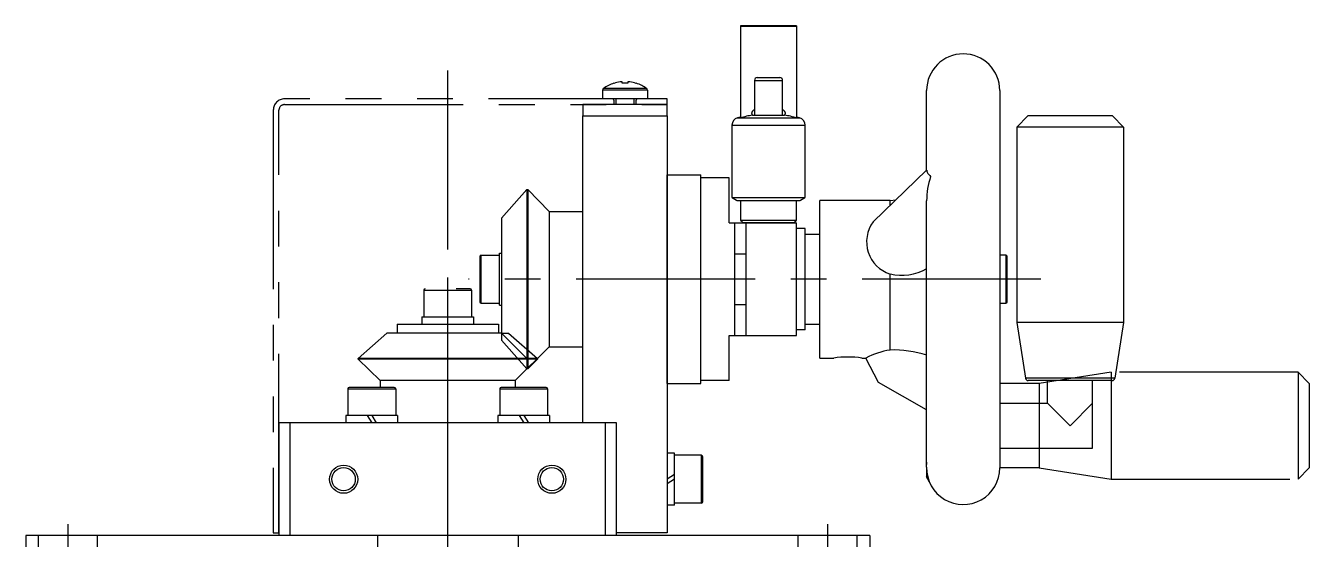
# Model space of a CAD drawing. Extents: x -165 to 353, y -418 to 149.
# Drawn here: x 125 to 353.1, y -220.7 to -129.5 of the extents above; entities that cross this region are included whole.
import ezdxf

# ---------------------------------------------------------------- set-up
doc = ezdxf.new("R2010")
doc.units = 0
for name, pattern in [('CENTER', [50.8, 31.75, -6.35, 6.35, -6.35]), ('DASHED', [19.05, 12.7, -6.35]), ('PHANTOM', [63.5, 31.75, -6.35, 6.35, -6.35, 6.35, -6.35])]:
    doc.linetypes.add(name, pattern=pattern)
doc.layers.get('0').update_dxf_attribs({"linetype": 'CONTINUOUS'})
doc.layers.add('CENTER', color=1, linetype='CENTER')
doc.layers.add('SCALE', color=7, linetype='CONTINUOUS')

msp = doc.modelspace()

# ---------------------------------------------------------------- linework, layer by layer
at = {"color": 7, "linetype": 'CONTINUOUS'}
for p, q in [((252, -129.5), (252, -129.62)), ((252, -129.62), (252, -145.88)), ((262, -129.62), (252, -129.62)), ((262, -129.5), (262, -129.62)), ((262, -129.62), (262, -145.88)), ((255, -138.7), (259, -138.7)), ((231.5, -140.96), (227.5, -140.96)), ((227.5, -140.96), (227.5, -142.5)), ((231.5, -140.67), (227.65, -140.67)), ((229.51, -139.71), (229.52, -139.73)), ((230.99, -139.48), (230.63, -139.48)), ((230.99, -139.73), (230.99, -139.48)), ((235.35, -140.67), (231.5, -140.67)), ((235.5, -140.96), (231.5, -140.96)), ((232.02, -139.48), (232.02, -139.73)), ((232.37, -139.48), (232.02, -139.48)), ((233.48, -139.73), (233.49, -139.71)), ((235.5, -140.96), (235.5, -142.5)), ((254.5, -139.2), (259.5, -139.2)), ((285.1, -155.12), (285.1, -141)), ((298.1, -141), (298.1, -208)), ((224, -143.5), (224, -145.5)), ((239, -143.5), (224, -143.5)), ((231.5, -142.5), (227.5, -142.5)), ((229.5, -142.7), (229.5, -143.5)), ((235.5, -142.5), (231.5, -142.5)), ((233.5, -143.5), (233.5, -142.7)), ((239, -145.5), (239, -143.5)), ((224, -145.5), (239, -145.5)), ((224, -200), (224, -145.5)), ((239, -145.5), (239, -219.5)), ((251.47, -145.88), (262.53, -145.88)), ((254.16, -145.38), (259.84, -145.38)), ((301.1, -147.5), (303.1, -145.5)), ((318.1, -145.5), (303.1, -145.5)), ((320.1, -147.5), (318.1, -145.5)), ((250.5, -147.14), (263.5, -147.14)), ((320.1, -147.5), (301.1, -147.5)), ((301.1, -147.5), (301.1, -182.17)), ((320.1, -147.5), (320.1, -182.17)), ((239, -193), (239, -156)), ((245, -193), (245, -156)), ((250, -156.5), (245, -156.5)), ((250, -164.5), (250, -156.5)), ((275.57, -164.31), (285.1, -155.12)), ((209.56, -163.68), (214.07, -158.58)), ((214.07, -158.58), (214.21, -158.58)), ((214.07, -158.58), (214.07, -174.5)), ((214.21, -158.58), (214.21, -174.5)), ((214.21, -158.58), (218, -162.5)), ((250.5, -160), (263.5, -160)), ((251.37, -160.5), (262.63, -160.5)), ((266.1, -188.5), (266.1, -160.5)), ((278.6, -160.5), (266.1, -160.5)), ((278.6, -160.5), (279.61, -160.41)), ((278.6, -161.39), (278.6, -160.5)), ((285.1, -207.86), (285.1, -160.61)), ((209.56, -163.68), (209.56, -174.5)), ((218, -162.5), (224, -162.5)), ((218, -162.5), (218, -174.5)), ((252, -164), (262, -164)), ((251, -184.5), (251, -164.5)), ((253, -184.5), (253, -164.5)), ((262, -184.5), (262, -164.5)), ((262, -183.5), (262, -165.5)), ((263.5, -165.5), (262, -165.5)), ((263.5, -183.5), (263.5, -165.5)), ((263.5, -166.5), (266.1, -166.5)), ((266.1, -182.5), (266.1, -166.5)), ((205.7, -170.5), (205.7, -178.5)), ((205.95, -170.25), (209.2, -170.25)), ((205.95, -178.75), (205.95, -170.25)), ((209.2, -169.9), (209.56, -169.9)), ((209.2, -179.1), (209.2, -169.9)), ((299.15, -170.25), (298.1, -170.25)), ((299.15, -170.25), (299.15, -178.75)), ((299.4, -178.5), (299.4, -170.5)), ((209.56, -174.5), (209.56, -184.06)), ((214.07, -174.5), (214.07, -190.43)), ((214.21, -174.5), (214.21, -190.43)), ((218, -174.5), (218, -186.5)), ((278.6, -187.06), (278.6, -173.57)), ((195.75, -176.45), (195.75, -181.2)), ((195.75, -176.45), (201.59, -176.45)), ((204, -176.2), (201.5, -176.2)), ((201.59, -176.45), (204.25, -176.45)), ((204.25, -176.45), (204.25, -181.2)), ((205.95, -178.75), (209.2, -178.75)), ((209.2, -179.1), (209.56, -179.1)), ((298.1, -178.75), (299.15, -178.75)), ((195.4, -181.2), (195.4, -182.5)), ((195.4, -181.2), (204.6, -181.2)), ((204.6, -181.2), (204.6, -182.5)), ((301.1, -182.17), (302.67, -192.08)), ((320.1, -182.17), (301.1, -182.17)), ((320.1, -182.17), (318.53, -192.08)), ((184.08, -188.57), (189.18, -184.06)), ((209.56, -184.06), (189.18, -184.06)), ((191, -182.5), (191, -184.06)), ((191, -182.5), (209, -182.5)), ((209, -182.5), (209, -184.06)), ((209.56, -184.06), (214.07, -188.57)), ((250, -192.5), (250, -184.5)), ((263.5, -183.5), (262, -183.5)), ((263.5, -182.5), (266.1, -182.5)), ((218, -186.5), (212, -192.5)), ((218, -186.5), (224, -186.5)), ((184.08, -188.71), (184.08, -188.57)), ((215.92, -188.57), (184.08, -188.57)), ((188, -192.5), (184.08, -188.71)), ((215.92, -188.71), (184.08, -188.71)), ((215.92, -188.71), (214.21, -190.43)), ((215.92, -188.57), (215.92, -188.71)), ((266.1, -188.5), (268.6, -188.5)), ((273.6, -188.5), (274.3, -188.5)), ((276.53, -192.83), (274.3, -188.5)), ((214.21, -190.43), (214.07, -190.43)), ((190.5, -193.7), (182.5, -193.7)), ((188, -192.5), (188, -193.7)), ((212, -192.5), (188, -192.5)), ((217.5, -193.7), (209.5, -193.7)), ((212, -192.5), (212, -193.7)), ((250, -192.5), (245, -192.5)), ((285.1, -197.67), (276.53, -192.83)), ((298.1, -193), (298.1, -208)), ((318.53, -192.08), (302.67, -192.08)), ((318.04, -192.5), (303.16, -192.5)), ((306.6, -196.5), (306.6, -192.5)), ((314.6, -204.5), (314.6, -192.5)), ((182.25, -193.95), (190.75, -193.95)), ((182.25, -193.95), (182.25, -198.7)), ((190.75, -193.95), (190.75, -198.7)), ((209.25, -193.95), (209.25, -198.7)), ((209.25, -193.95), (217.75, -193.95)), ((217.75, -193.95), (217.75, -198.7)), ((298.1, -196.5), (306.6, -196.5)), ((310.6, -200.5), (306.6, -196.5)), ((314.6, -196.5), (310.6, -200.5)), ((172, -200), (170, -200)), ((170, -200), (170, -220)), ((172, -220), (172, -200)), ((228, -200), (172, -200)), ((181.9, -198.7), (181.9, -200)), ((191.09, -198.7), (181.9, -198.7)), ((185.69, -198.7), (186.5, -200)), ((186.5, -198.7), (187.31, -200)), ((191.09, -198.7), (191.09, -200)), ((208.9, -198.7), (208.9, -200)), ((218.09, -198.7), (208.9, -198.7)), ((212.71, -198.7), (213.52, -200)), ((213.52, -198.7), (214.33, -200)), ((218.09, -198.7), (218.09, -200)), ((230, -200), (224, -200)), ((228, -200), (228, -220)), ((230, -219.5), (230, -200)), ((298.1, -204.5), (314.6, -204.5)), ((240.3, -205.4), (239, -205.4)), ((240.3, -214.6), (240.3, -205.4)), ((245.05, -205.75), (240.3, -205.75)), ((245.05, -205.75), (245.05, -210)), ((245.3, -210), (245.3, -206)), ((285.15, -206.96), (285.1, -207.02)), ((285.1, -207.86), (285.15, -206.96)), ((240.3, -209.19), (239, -210)), ((285.1, -207.86), (285.1, -209.57)), ((285.82, -210.96), (285.1, -209.57)), ((240.3, -210), (239, -210.81)), ((245.05, -210), (245.05, -214.25)), ((245.3, -214), (245.3, -210)), ((245.05, -214.25), (240.3, -214.25)), ((240.3, -214.6), (239, -214.6)), ((275, -220), (125, -220)), ((125, -220), (125, -400)), ((230, -220), (170, -220)), ((230, -220), (230, -219.5)), ((239, -219.5), (230, -219.5)), ((275, -220), (275, -400))]:
    msp.add_line(p, q, dxfattribs=at)
at = {"color": 3, "linetype": 'PHANTOM'}
for p, q in [((239, -142.5), (171, -142.5)), ((171, -143.5), (239, -143.5)), ((239, -143.5), (239, -142.5)), ((239, -143.5), (239, -142.5)), ((169, -144.5), (169, -219.5)), ((170, -219.5), (170, -144.5)), ((317.89, -191), (305.1, -193)), ((351.1, -191), (317.89, -191)), ((317.89, -191), (317.89, -210)), ((351.1, -191), (353.1, -193)), ((351.1, -191), (351.1, -210)), ((305.1, -193), (298.1, -193)), ((305.1, -193), (305.1, -208)), ((353.1, -193), (353.1, -208)), ((305.1, -208), (298.1, -208)), ((305.1, -208), (317.89, -210)), ((353.1, -208), (351.1, -210)), ((317.89, -210), (351.1, -210)), ((169, -219.5), (170, -219.5))]:
    msp.add_line(p, q, dxfattribs=at)
at = {"color": 3, "linetype": 'CONTINUOUS'}
for p, q in [((229.88, -142.5), (229.88, -143.5)), ((233.12, -143.5), (233.12, -142.5))]:
    msp.add_line(p, q, dxfattribs=at)
at = {"color": 7}
msp.add_line((261.5, -164.5), (252.5, -164.5), dxfattribs=at)
at = {"color": 3, "linetype": 'DASHED'}
for p, q in [((209.56, -184.06), (210.82, -184.06)), ((209.56, -184.06), (209.56, -185.32)), ((210.82, -184.06), (215.92, -188.57)), ((209.56, -185.32), (214.07, -190.42)), ((127.25, -226.5), (127.25, -220)), ((137.75, -226.5), (137.75, -220)), ((187.5, -220), (187.5, -230)), ((212.5, -220), (212.5, -230)), ((262.25, -226.5), (262.25, -220)), ((272.75, -226.5), (272.75, -220))]:
    msp.add_line(p, q, dxfattribs=at)
at = {"color": 7}
for points in [[(262, -129.5, 0), (261.84, -129.5, 0), (261.68, -129.5, 0), (261.52, -129.5, 0), (261.36, -129.5, 0), (261.21, -129.5, 0), (261.05, -129.5, 0), (260.89, -129.5, 0), (260.73, -129.5, 0), (260.57, -129.5, 0), (260.41, -129.5, 0), (260.25, -129.5, 0), (260.09, -129.5, 0), (259.94, -129.5, 0), (259.78, -129.5, 0), (259.62, -129.5, 0), (259.46, -129.5, 0), (259.3, -129.5, 0), (259.14, -129.5, 0), (258.98, -129.5, 0), (258.82, -129.5, 0), (258.67, -129.5, 0), (258.51, -129.5, 0), (258.35, -129.5, 0), (258.19, -129.5, 0), (258.03, -129.5, 0), (257.87, -129.5, 0), (257.71, -129.5, 0), (257.55, -129.5, 0), (257.4, -129.5, 0), (257.24, -129.5, 0), (257.08, -129.5, 0), (256.92, -129.5, 0), (256.76, -129.5, 0), (256.6, -129.5, 0), (256.44, -129.5, 0), (256.29, -129.5, 0), (256.13, -129.5, 0), (255.97, -129.5, 0), (255.81, -129.5, 0), (255.65, -129.5, 0), (255.49, -129.5, 0), (255.33, -129.5, 0), (255.17, -129.5, 0), (255.02, -129.5, 0), (254.86, -129.5, 0), (254.7, -129.5, 0), (254.54, -129.5, 0), (254.38, -129.5, 0), (254.22, -129.5, 0), (254.06, -129.5, 0), (253.9, -129.5, 0), (253.75, -129.5, 0), (253.59, -129.5, 0), (253.43, -129.5, 0), (253.27, -129.5, 0), (253.11, -129.5, 0), (252.95, -129.5, 0), (252.79, -129.5, 0), (252.63, -129.5, 0), (252.48, -129.5, 0), (252.32, -129.5, 0), (252.16, -129.5, 0), (252, -129.5, 0)], [(254.5, -139.2, 0), (254.5, -139.3, 0), (254.5, -139.4, 0), (254.5, -139.5, 0), (254.5, -139.59, 0), (254.5, -139.69, 0), (254.5, -139.79, 0), (254.5, -139.89, 0), (254.5, -139.99, 0), (254.5, -140.08, 0), (254.5, -140.18, 0), (254.5, -140.28, 0), (254.5, -140.38, 0), (254.5, -140.48, 0), (254.5, -140.57, 0), (254.5, -140.67, 0), (254.5, -140.77, 0), (254.5, -140.87, 0), (254.5, -140.97, 0), (254.5, -141.06, 0), (254.5, -141.16, 0), (254.5, -141.26, 0), (254.5, -141.36, 0), (254.5, -141.46, 0), (254.5, -141.55, 0), (254.5, -141.65, 0), (254.5, -141.75, 0), (254.5, -141.85, 0), (254.5, -141.95, 0), (254.5, -142.05, 0), (254.5, -142.14, 0), (254.5, -142.24, 0), (254.5, -142.34, 0), (254.5, -142.44, 0), (254.5, -142.54, 0), (254.5, -142.63, 0), (254.5, -142.73, 0), (254.5, -142.83, 0), (254.5, -142.93, 0), (254.5, -143.03, 0), (254.5, -143.12, 0), (254.5, -143.22, 0), (254.5, -143.32, 0), (254.5, -143.42, 0), (254.5, -143.52, 0), (254.5, -143.61, 0), (254.5, -143.71, 0), (254.5, -143.81, 0), (254.5, -143.91, 0), (254.5, -144.01, 0), (254.5, -144.1, 0), (254.5, -144.2, 0), (254.5, -144.3, 0), (254.5, -144.4, 0), (254.5, -144.5, 0), (254.5, -144.6, 0), (254.5, -144.69, 0), (254.5, -144.79, 0), (254.5, -144.89, 0), (254.5, -144.99, 0), (254.5, -145.09, 0), (254.5, -145.18, 0), (254.5, -145.28, 0), (254.5, -145.38, 0)], [(259.5, -145.38, 0), (259.5, -145.28, 0), (259.5, -145.18, 0), (259.5, -145.09, 0), (259.5, -144.99, 0), (259.5, -144.89, 0), (259.5, -144.79, 0), (259.5, -144.69, 0), (259.5, -144.6, 0), (259.5, -144.5, 0), (259.5, -144.4, 0), (259.5, -144.3, 0), (259.5, -144.2, 0), (259.5, -144.1, 0), (259.5, -144.01, 0), (259.5, -143.91, 0), (259.5, -143.81, 0), (259.5, -143.71, 0), (259.5, -143.61, 0), (259.5, -143.52, 0), (259.5, -143.42, 0), (259.5, -143.32, 0), (259.5, -143.22, 0), (259.5, -143.12, 0), (259.5, -143.03, 0), (259.5, -142.93, 0), (259.5, -142.83, 0), (259.5, -142.73, 0), (259.5, -142.63, 0), (259.5, -142.54, 0), (259.5, -142.44, 0), (259.5, -142.34, 0), (259.5, -142.24, 0), (259.5, -142.14, 0), (259.5, -142.05, 0), (259.5, -141.95, 0), (259.5, -141.85, 0), (259.5, -141.75, 0), (259.5, -141.65, 0), (259.5, -141.55, 0), (259.5, -141.46, 0), (259.5, -141.36, 0), (259.5, -141.26, 0), (259.5, -141.16, 0), (259.5, -141.06, 0), (259.5, -140.97, 0), (259.5, -140.87, 0), (259.5, -140.77, 0), (259.5, -140.67, 0), (259.5, -140.57, 0), (259.5, -140.48, 0), (259.5, -140.38, 0), (259.5, -140.28, 0), (259.5, -140.18, 0), (259.5, -140.08, 0), (259.5, -139.99, 0), (259.5, -139.89, 0), (259.5, -139.79, 0), (259.5, -139.69, 0), (259.5, -139.59, 0), (259.5, -139.5, 0), (259.5, -139.4, 0), (259.5, -139.3, 0), (259.5, -139.2, 0)], [(250.5, -147.14, 0), (250.5, -147.34, 0), (250.5, -147.55, 0), (250.5, -147.75, 0), (250.5, -147.96, 0), (250.5, -148.16, 0), (250.5, -148.36, 0), (250.5, -148.57, 0), (250.5, -148.77, 0), (250.5, -148.98, 0), (250.5, -149.18, 0), (250.5, -149.38, 0), (250.5, -149.59, 0), (250.5, -149.79, 0), (250.5, -150, 0), (250.5, -150.2, 0), (250.5, -150.41, 0), (250.5, -150.61, 0), (250.5, -150.81, 0), (250.5, -151.02, 0), (250.5, -151.22, 0), (250.5, -151.43, 0), (250.5, -151.63, 0), (250.5, -151.83, 0), (250.5, -152.04, 0), (250.5, -152.24, 0), (250.5, -152.45, 0), (250.5, -152.65, 0), (250.5, -152.86, 0), (250.5, -153.06, 0), (250.5, -153.26, 0), (250.5, -153.47, 0), (250.5, -153.67, 0), (250.5, -153.88, 0), (250.5, -154.08, 0), (250.5, -154.28, 0), (250.5, -154.49, 0), (250.5, -154.69, 0), (250.5, -154.9, 0), (250.5, -155.1, 0), (250.5, -155.31, 0), (250.5, -155.51, 0), (250.5, -155.71, 0), (250.5, -155.92, 0), (250.5, -156.12, 0), (250.5, -156.33, 0), (250.5, -156.53, 0), (250.5, -156.73, 0), (250.5, -156.94, 0), (250.5, -157.14, 0), (250.5, -157.35, 0), (250.5, -157.55, 0), (250.5, -157.76, 0), (250.5, -157.96, 0), (250.5, -158.16, 0), (250.5, -158.37, 0), (250.5, -158.57, 0), (250.5, -158.78, 0), (250.5, -158.98, 0), (250.5, -159.18, 0), (250.5, -159.39, 0), (250.5, -159.59, 0), (250.5, -159.8, 0), (250.5, -160, 0)], [(263.5, -160, 0), (263.5, -159.8, 0), (263.5, -159.59, 0), (263.5, -159.39, 0), (263.5, -159.18, 0), (263.5, -158.98, 0), (263.5, -158.78, 0), (263.5, -158.57, 0), (263.5, -158.37, 0), (263.5, -158.16, 0), (263.5, -157.96, 0), (263.5, -157.76, 0), (263.5, -157.55, 0), (263.5, -157.35, 0), (263.5, -157.14, 0), (263.5, -156.94, 0), (263.5, -156.73, 0), (263.5, -156.53, 0), (263.5, -156.33, 0), (263.5, -156.12, 0), (263.5, -155.92, 0), (263.5, -155.71, 0), (263.5, -155.51, 0), (263.5, -155.31, 0), (263.5, -155.1, 0), (263.5, -154.9, 0), (263.5, -154.69, 0), (263.5, -154.49, 0), (263.5, -154.28, 0), (263.5, -154.08, 0), (263.5, -153.88, 0), (263.5, -153.67, 0), (263.5, -153.47, 0), (263.5, -153.26, 0), (263.5, -153.06, 0), (263.5, -152.86, 0), (263.5, -152.65, 0), (263.5, -152.45, 0), (263.5, -152.24, 0), (263.5, -152.04, 0), (263.5, -151.83, 0), (263.5, -151.63, 0), (263.5, -151.43, 0), (263.5, -151.22, 0), (263.5, -151.02, 0), (263.5, -150.81, 0), (263.5, -150.61, 0), (263.5, -150.41, 0), (263.5, -150.2, 0), (263.5, -150, 0), (263.5, -149.79, 0), (263.5, -149.59, 0), (263.5, -149.38, 0), (263.5, -149.18, 0), (263.5, -148.98, 0), (263.5, -148.77, 0), (263.5, -148.57, 0), (263.5, -148.36, 0), (263.5, -148.16, 0), (263.5, -147.96, 0), (263.5, -147.75, 0), (263.5, -147.55, 0), (263.5, -147.34, 0), (263.5, -147.14, 0)], [(250.5, -160, 0), (250.51, -160.01, 0), (250.53, -160.02, 0), (250.54, -160.02, 0), (250.55, -160.03, 0), (250.57, -160.04, 0), (250.58, -160.05, 0), (250.6, -160.06, 0), (250.61, -160.06, 0), (250.62, -160.07, 0), (250.64, -160.08, 0), (250.65, -160.09, 0), (250.66, -160.1, 0), (250.68, -160.1, 0), (250.69, -160.11, 0), (250.71, -160.12, 0), (250.72, -160.13, 0), (250.73, -160.14, 0), (250.75, -160.14, 0), (250.76, -160.15, 0), (250.77, -160.16, 0), (250.79, -160.17, 0), (250.8, -160.18, 0), (250.82, -160.18, 0), (250.83, -160.19, 0), (250.84, -160.2, 0), (250.86, -160.21, 0), (250.87, -160.22, 0), (250.88, -160.22, 0), (250.9, -160.23, 0), (250.91, -160.24, 0), (250.93, -160.25, 0), (250.94, -160.25, 0), (250.95, -160.26, 0), (250.97, -160.27, 0), (250.98, -160.28, 0), (250.99, -160.29, 0), (251.01, -160.29, 0), (251.02, -160.3, 0), (251.04, -160.31, 0), (251.05, -160.32, 0), (251.06, -160.33, 0), (251.08, -160.33, 0), (251.09, -160.34, 0), (251.1, -160.35, 0), (251.12, -160.36, 0), (251.13, -160.37, 0), (251.15, -160.37, 0), (251.16, -160.38, 0), (251.17, -160.39, 0), (251.19, -160.4, 0), (251.2, -160.41, 0), (251.21, -160.41, 0), (251.23, -160.42, 0), (251.24, -160.43, 0), (251.26, -160.44, 0), (251.27, -160.45, 0), (251.28, -160.45, 0), (251.3, -160.46, 0), (251.31, -160.47, 0), (251.32, -160.48, 0), (251.34, -160.48, 0), (251.35, -160.49, 0), (251.37, -160.5, 0)], [(252, -160.5, 0), (252, -160.56, 0), (252, -160.61, 0), (252, -160.67, 0), (252, -160.72, 0), (252, -160.78, 0), (252, -160.83, 0), (252, -160.89, 0), (252, -160.95, 0), (252, -161, 0), (252, -161.06, 0), (252, -161.11, 0), (252, -161.17, 0), (252, -161.22, 0), (252, -161.28, 0), (252, -161.33, 0), (252, -161.39, 0), (252, -161.45, 0), (252, -161.5, 0), (252, -161.56, 0), (252, -161.61, 0), (252, -161.67, 0), (252, -161.72, 0), (252, -161.78, 0), (252, -161.83, 0), (252, -161.89, 0), (252, -161.95, 0), (252, -162, 0), (252, -162.06, 0), (252, -162.11, 0), (252, -162.17, 0), (252, -162.22, 0), (252, -162.28, 0), (252, -162.33, 0), (252, -162.39, 0), (252, -162.45, 0), (252, -162.5, 0), (252, -162.56, 0), (252, -162.61, 0), (252, -162.67, 0), (252, -162.72, 0), (252, -162.78, 0), (252, -162.83, 0), (252, -162.89, 0), (252, -162.95, 0), (252, -163, 0), (252, -163.06, 0), (252, -163.11, 0), (252, -163.17, 0), (252, -163.22, 0), (252, -163.28, 0), (252, -163.33, 0), (252, -163.39, 0), (252, -163.45, 0), (252, -163.5, 0), (252, -163.56, 0), (252, -163.61, 0), (252, -163.67, 0), (252, -163.72, 0), (252, -163.78, 0), (252, -163.83, 0), (252, -163.89, 0), (252, -163.95, 0), (252, -164, 0)], [(262, -164, 0), (262, -163.95, 0), (262, -163.89, 0), (262, -163.83, 0), (262, -163.78, 0), (262, -163.72, 0), (262, -163.67, 0), (262, -163.61, 0), (262, -163.56, 0), (262, -163.5, 0), (262, -163.45, 0), (262, -163.39, 0), (262, -163.33, 0), (262, -163.28, 0), (262, -163.22, 0), (262, -163.17, 0), (262, -163.11, 0), (262, -163.06, 0), (262, -163, 0), (262, -162.95, 0), (262, -162.89, 0), (262, -162.83, 0), (262, -162.78, 0), (262, -162.72, 0), (262, -162.67, 0), (262, -162.61, 0), (262, -162.56, 0), (262, -162.5, 0), (262, -162.45, 0), (262, -162.39, 0), (262, -162.33, 0), (262, -162.28, 0), (262, -162.22, 0), (262, -162.17, 0), (262, -162.11, 0), (262, -162.06, 0), (262, -162, 0), (262, -161.95, 0), (262, -161.89, 0), (262, -161.83, 0), (262, -161.78, 0), (262, -161.72, 0), (262, -161.67, 0), (262, -161.61, 0), (262, -161.56, 0), (262, -161.5, 0), (262, -161.45, 0), (262, -161.39, 0), (262, -161.33, 0), (262, -161.28, 0), (262, -161.22, 0), (262, -161.17, 0), (262, -161.11, 0), (262, -161.06, 0), (262, -161, 0), (262, -160.95, 0), (262, -160.89, 0), (262, -160.83, 0), (262, -160.78, 0), (262, -160.72, 0), (262, -160.67, 0), (262, -160.61, 0), (262, -160.56, 0), (262, -160.5, 0)], [(262.63, -160.5, 0), (262.65, -160.49, 0), (262.66, -160.48, 0), (262.67, -160.48, 0), (262.69, -160.47, 0), (262.7, -160.46, 0), (262.72, -160.45, 0), (262.73, -160.45, 0), (262.74, -160.44, 0), (262.76, -160.43, 0), (262.77, -160.42, 0), (262.78, -160.41, 0), (262.8, -160.41, 0), (262.81, -160.4, 0), (262.83, -160.39, 0), (262.84, -160.38, 0), (262.85, -160.37, 0), (262.87, -160.37, 0), (262.88, -160.36, 0), (262.89, -160.35, 0), (262.91, -160.34, 0), (262.92, -160.33, 0), (262.94, -160.33, 0), (262.95, -160.32, 0), (262.96, -160.31, 0), (262.98, -160.3, 0), (262.99, -160.29, 0), (263, -160.29, 0), (263.02, -160.28, 0), (263.03, -160.27, 0), (263.05, -160.26, 0), (263.06, -160.25, 0), (263.07, -160.25, 0), (263.09, -160.24, 0), (263.1, -160.23, 0), (263.11, -160.22, 0), (263.13, -160.22, 0), (263.14, -160.21, 0), (263.16, -160.2, 0), (263.17, -160.19, 0), (263.18, -160.18, 0), (263.2, -160.18, 0), (263.21, -160.17, 0), (263.22, -160.16, 0), (263.24, -160.15, 0), (263.25, -160.14, 0), (263.27, -160.14, 0), (263.28, -160.13, 0), (263.29, -160.12, 0), (263.31, -160.11, 0), (263.32, -160.1, 0), (263.33, -160.1, 0), (263.35, -160.09, 0), (263.36, -160.08, 0), (263.38, -160.07, 0), (263.39, -160.06, 0), (263.4, -160.06, 0), (263.42, -160.05, 0), (263.43, -160.04, 0), (263.44, -160.03, 0), (263.46, -160.02, 0), (263.47, -160.02, 0), (263.49, -160.01, 0), (263.5, -160, 0)], [(252, -164, 0), (252.01, -164.01, 0), (252.02, -164.02, 0), (252.02, -164.02, 0), (252.03, -164.03, 0), (252.04, -164.04, 0), (252.05, -164.05, 0), (252.05, -164.06, 0), (252.06, -164.06, 0), (252.07, -164.07, 0), (252.08, -164.08, 0), (252.09, -164.09, 0), (252.09, -164.1, 0), (252.1, -164.1, 0), (252.11, -164.11, 0), (252.12, -164.12, 0), (252.13, -164.13, 0), (252.13, -164.14, 0), (252.14, -164.14, 0), (252.15, -164.15, 0), (252.16, -164.16, 0), (252.17, -164.17, 0), (252.17, -164.18, 0), (252.18, -164.18, 0), (252.19, -164.19, 0), (252.2, -164.2, 0), (252.21, -164.21, 0), (252.21, -164.22, 0), (252.22, -164.22, 0), (252.23, -164.23, 0), (252.24, -164.24, 0), (252.25, -164.25, 0), (252.25, -164.25, 0), (252.26, -164.26, 0), (252.27, -164.27, 0), (252.28, -164.28, 0), (252.29, -164.29, 0), (252.29, -164.29, 0), (252.3, -164.3, 0), (252.31, -164.31, 0), (252.32, -164.32, 0), (252.32, -164.33, 0), (252.33, -164.33, 0), (252.34, -164.34, 0), (252.35, -164.35, 0), (252.36, -164.36, 0), (252.36, -164.37, 0), (252.37, -164.37, 0), (252.38, -164.38, 0), (252.39, -164.39, 0), (252.4, -164.4, 0), (252.4, -164.41, 0), (252.41, -164.41, 0), (252.42, -164.42, 0), (252.43, -164.43, 0), (252.44, -164.44, 0), (252.44, -164.45, 0), (252.45, -164.45, 0), (252.46, -164.46, 0), (252.47, -164.47, 0), (252.48, -164.48, 0), (252.48, -164.48, 0), (252.49, -164.49, 0), (252.5, -164.5, 0)], [(261.5, -164.5, 0), (261.51, -164.49, 0), (261.52, -164.48, 0), (261.52, -164.48, 0), (261.53, -164.47, 0), (261.54, -164.46, 0), (261.55, -164.45, 0), (261.55, -164.45, 0), (261.56, -164.44, 0), (261.57, -164.43, 0), (261.58, -164.42, 0), (261.59, -164.41, 0), (261.59, -164.41, 0), (261.6, -164.4, 0), (261.61, -164.39, 0), (261.62, -164.38, 0), (261.63, -164.37, 0), (261.63, -164.37, 0), (261.64, -164.36, 0), (261.65, -164.35, 0), (261.66, -164.34, 0), (261.67, -164.33, 0), (261.67, -164.33, 0), (261.68, -164.32, 0), (261.69, -164.31, 0), (261.7, -164.3, 0), (261.71, -164.29, 0), (261.71, -164.29, 0), (261.72, -164.28, 0), (261.73, -164.27, 0), (261.74, -164.26, 0), (261.75, -164.25, 0), (261.75, -164.25, 0), (261.76, -164.24, 0), (261.77, -164.23, 0), (261.78, -164.22, 0), (261.79, -164.22, 0), (261.79, -164.21, 0), (261.8, -164.2, 0), (261.81, -164.19, 0), (261.82, -164.18, 0), (261.82, -164.18, 0), (261.83, -164.17, 0), (261.84, -164.16, 0), (261.85, -164.15, 0), (261.86, -164.14, 0), (261.86, -164.14, 0), (261.87, -164.13, 0), (261.88, -164.12, 0), (261.89, -164.11, 0), (261.9, -164.1, 0), (261.9, -164.1, 0), (261.91, -164.09, 0), (261.92, -164.08, 0), (261.93, -164.07, 0), (261.94, -164.06, 0), (261.94, -164.06, 0), (261.95, -164.05, 0), (261.96, -164.04, 0), (261.97, -164.03, 0), (261.98, -164.02, 0), (261.98, -164.02, 0), (261.99, -164.01, 0), (262, -164, 0)]]:
    msp.add_polyline3d(points, dxfattribs=at)
at = {"color": 7, "linetype": 'CONTINUOUS'}
for points in [[(254.5, -144.42, 0), (254.49, -144.43, 0), (254.48, -144.43, 0), (254.46, -144.44, 0), (254.45, -144.45, 0), (254.44, -144.45, 0), (254.43, -144.46, 0), (254.42, -144.47, 0), (254.41, -144.47, 0), (254.4, -144.48, 0), (254.39, -144.49, 0), (254.38, -144.49, 0), (254.37, -144.5, 0), (254.36, -144.51, 0), (254.35, -144.51, 0), (254.34, -144.52, 0), (254.33, -144.53, 0), (254.32, -144.53, 0), (254.31, -144.54, 0), (254.3, -144.55, 0), (254.29, -144.56, 0), (254.28, -144.56, 0), (254.27, -144.57, 0), (254.26, -144.58, 0), (254.25, -144.58, 0), (254.24, -144.59, 0), (254.24, -144.6, 0), (254.23, -144.61, 0), (254.22, -144.61, 0), (254.21, -144.62, 0), (254.2, -144.63, 0), (254.2, -144.64, 0), (254.19, -144.64, 0), (254.18, -144.65, 0), (254.17, -144.66, 0), (254.17, -144.66, 0), (254.16, -144.67, 0), (254.15, -144.68, 0), (254.15, -144.69, 0), (254.14, -144.69, 0), (254.13, -144.7, 0), (254.13, -144.71, 0), (254.12, -144.72, 0), (254.11, -144.72, 0), (254.11, -144.73, 0), (254.1, -144.74, 0), (254.1, -144.75, 0), (254.09, -144.75, 0), (254.09, -144.76, 0), (254.08, -144.77, 0), (254.08, -144.78, 0), (254.07, -144.79, 0), (254.07, -144.79, 0), (254.06, -144.8, 0), (254.06, -144.81, 0), (254.05, -144.82, 0), (254.05, -144.82, 0), (254.05, -144.83, 0), (254.04, -144.84, 0), (254.04, -144.85, 0), (254.04, -144.85, 0), (254.03, -144.86, 0), (254.03, -144.87, 0), (254.03, -144.88, 0), (254.02, -144.89, 0), (254.02, -144.89, 0), (254.02, -144.9, 0), (254.02, -144.91, 0), (254.01, -144.92, 0), (254.01, -144.92, 0), (254.01, -144.93, 0), (254.01, -144.94, 0), (254.01, -144.95, 0), (254.01, -144.96, 0), (254, -144.96, 0), (254, -144.97, 0), (254, -144.98, 0), (254, -144.99, 0), (254, -144.99, 0), (254, -145, 0), (254, -145.01, 0), (254, -145.02, 0), (254, -145.03, 0), (254, -145.03, 0), (254, -145.04, 0), (254, -145.05, 0), (254, -145.06, 0), (254, -145.07, 0), (254, -145.07, 0), (254, -145.08, 0), (254, -145.09, 0), (254.01, -145.1, 0), (254.01, -145.1, 0), (254.01, -145.11, 0), (254.01, -145.12, 0), (254.01, -145.13, 0), (254.02, -145.14, 0), (254.02, -145.14, 0), (254.02, -145.15, 0), (254.02, -145.16, 0), (254.03, -145.17, 0), (254.03, -145.17, 0), (254.03, -145.18, 0), (254.03, -145.19, 0), (254.04, -145.2, 0), (254.04, -145.21, 0), (254.05, -145.21, 0), (254.05, -145.22, 0), (254.05, -145.23, 0), (254.06, -145.24, 0), (254.06, -145.24, 0), (254.07, -145.25, 0), (254.07, -145.26, 0), (254.08, -145.27, 0), (254.08, -145.27, 0), (254.08, -145.28, 0), (254.09, -145.29, 0), (254.1, -145.3, 0), (254.1, -145.3, 0), (254.11, -145.31, 0), (254.11, -145.32, 0), (254.12, -145.33, 0), (254.12, -145.33, 0), (254.13, -145.34, 0), (254.14, -145.35, 0), (254.14, -145.36, 0), (254.15, -145.36, 0), (254.16, -145.37, 0), (254.16, -145.38, 0)], [(259.84, -145.38, 0), (259.84, -145.37, 0), (259.85, -145.36, 0), (259.86, -145.36, 0), (259.86, -145.35, 0), (259.87, -145.34, 0), (259.87, -145.33, 0), (259.88, -145.33, 0), (259.89, -145.32, 0), (259.89, -145.31, 0), (259.9, -145.3, 0), (259.9, -145.3, 0), (259.91, -145.29, 0), (259.91, -145.28, 0), (259.92, -145.27, 0), (259.92, -145.27, 0), (259.93, -145.26, 0), (259.93, -145.25, 0), (259.94, -145.24, 0), (259.94, -145.24, 0), (259.95, -145.23, 0), (259.95, -145.22, 0), (259.95, -145.21, 0), (259.96, -145.21, 0), (259.96, -145.2, 0), (259.96, -145.19, 0), (259.97, -145.18, 0), (259.97, -145.17, 0), (259.97, -145.17, 0), (259.98, -145.16, 0), (259.98, -145.15, 0), (259.98, -145.14, 0), (259.98, -145.14, 0), (259.99, -145.13, 0), (259.99, -145.12, 0), (259.99, -145.11, 0), (259.99, -145.1, 0), (259.99, -145.1, 0), (259.99, -145.09, 0), (260, -145.08, 0), (260, -145.07, 0), (260, -145.07, 0), (260, -145.06, 0), (260, -145.05, 0), (260, -145.04, 0), (260, -145.03, 0), (260, -145.03, 0), (260, -145.02, 0), (260, -145.01, 0), (260, -145, 0), (260, -144.99, 0), (260, -144.99, 0), (260, -144.98, 0), (260, -144.97, 0), (259.99, -144.96, 0), (259.99, -144.96, 0), (259.99, -144.95, 0), (259.99, -144.94, 0), (259.99, -144.93, 0), (259.99, -144.92, 0), (259.99, -144.92, 0), (259.98, -144.91, 0), (259.98, -144.9, 0), (259.98, -144.89, 0), (259.98, -144.89, 0), (259.97, -144.88, 0), (259.97, -144.87, 0), (259.97, -144.86, 0), (259.96, -144.85, 0), (259.96, -144.85, 0), (259.96, -144.84, 0), (259.95, -144.83, 0), (259.95, -144.82, 0), (259.94, -144.82, 0), (259.94, -144.81, 0), (259.94, -144.8, 0), (259.93, -144.79, 0), (259.93, -144.79, 0), (259.92, -144.78, 0), (259.92, -144.77, 0), (259.91, -144.76, 0), (259.91, -144.75, 0), (259.9, -144.75, 0), (259.9, -144.74, 0), (259.89, -144.73, 0), (259.88, -144.72, 0), (259.88, -144.72, 0), (259.87, -144.71, 0), (259.87, -144.7, 0), (259.86, -144.69, 0), (259.85, -144.69, 0), (259.85, -144.68, 0), (259.84, -144.67, 0), (259.83, -144.66, 0), (259.83, -144.66, 0), (259.82, -144.65, 0), (259.81, -144.64, 0), (259.8, -144.64, 0), (259.8, -144.63, 0), (259.79, -144.62, 0), (259.78, -144.61, 0), (259.77, -144.61, 0), (259.76, -144.6, 0), (259.76, -144.59, 0), (259.75, -144.58, 0), (259.74, -144.58, 0), (259.73, -144.57, 0), (259.72, -144.56, 0), (259.71, -144.56, 0), (259.7, -144.55, 0), (259.69, -144.54, 0), (259.68, -144.53, 0), (259.67, -144.53, 0), (259.66, -144.52, 0), (259.65, -144.51, 0), (259.64, -144.51, 0), (259.63, -144.5, 0), (259.62, -144.49, 0), (259.61, -144.49, 0), (259.6, -144.48, 0), (259.59, -144.47, 0), (259.58, -144.47, 0), (259.57, -144.46, 0), (259.56, -144.45, 0), (259.55, -144.45, 0), (259.53, -144.44, 0), (259.52, -144.43, 0), (259.51, -144.43, 0), (259.5, -144.42, 0)]]:
    msp.add_polyline3d(points, dxfattribs=at)
at = {"color": 3, "linetype": 'CONTINUOUS'}
for centre in [(181.5, -210), (218.5, -210)]:
    msp.add_circle(centre, 2.5, dxfattribs=at)
at = {"color": 7, "linetype": 'CONTINUOUS'}
for centre in [(181.5, -210), (218.5, -210)]:
    msp.add_circle(centre, 2.07, dxfattribs=at)
for centre, radius, start, end in [((291.6, -141), 6.5, 0, 180), ((255, -139.2), 0.5, 90, 180), ((259, -139.2), 0.5, 0, 90), ((227.86, -140.96), 0.36, 126.3584, 180), ((231.5, -145.9), 6.5, 107.8626, 126.3584), ((231.5, -145.9), 6.48, 97.6968, 107.8351), ((231.5, -146.89), 7.18, 85.8857, 94.1143), ((231.5, -145.9), 6.48, 72.1649, 82.3032), ((231.5, -145.9), 6.5, 53.6416, 72.1374), ((235.14, -140.96), 0.36, 0, 53.6416), ((229.3, -142.7), 0.2, 0, 90), ((233.7, -142.7), 0.2, 90, 180), ((251.8, -147.14), 1.3, 104.5701, 180), ((257, -167.14), 21.97, 103.1544, 104.5701), ((255.92, -157.91), 12.65, 97.9905, 108.0631), ((258.08, -157.91), 12.65, 71.9369, 82.0095), ((257, -167.14), 21.97, 75.4299, 76.8456), ((262.2, -147.14), 1.3, 0, 75.4299), ((285.92, -155.1), 0.816, 181.4781, 210.3201), ((298.58, -160.59), 13.48, 161.2804, 180.0818), ((288.3, -153.67), 3.6, 210.7666, 226.2105), ((280.46, -167.84), 6.03, 144.1523, 252.0564), ((205.95, -170.5), 0.25, 90, 180), ((299.15, -170.5), 0.25, 0, 90), ((280.64, -165.06), 8.75, 256.5405, 300.6708), ((196, -176.45), 0.25, 90, 180), ((204, -176.45), 0.25, 0, 90), ((205.95, -178.5), 0.25, 180, 270), ((299.15, -178.5), 0.25, 270, 360), ((271.09, -204.84), 16.53, 81.2679, 98.6532), ((280.72, -200.54), 13.64, 98.9277, 118.047), ((279.14, -207.1), 20.04, 72.6877, 91.5322), ((182.5, -193.95), 0.25, 90, 180), ((190.5, -193.95), 0.25, 0, 90), ((209.5, -193.95), 0.25, 90, 180), ((217.5, -193.95), 0.25, 0, 90), ((303.16, -192), 0.5, 189, 270), ((318.04, -192), 0.5, 270, 351), ((245.05, -206), 0.25, 0, 90), ((291.6, -208), 6.5, 178.7499, 359.9931), ((245.05, -214), 0.25, 270, 0)]:
    msp.add_arc(centre, radius, start, end, dxfattribs=at)
at = {"color": 3, "linetype": 'PHANTOM'}
for radius in [2, 1]:
    msp.add_arc((171, -144.5), radius, 90, 180, dxfattribs=at)
at = {"layer": 'CENTER', "color": 1, "linetype": 'CENTER'}
for p, q in [((200, -220), (200, -132.5)), ((200, -402), (200, -174.2)), ((305.4, -174.5), (203.7, -174.5)), ((132.5, -218), (132.5, -232)), ((267.5, -218), (267.5, -232))]:
    msp.add_line(p, q, dxfattribs=at)
at = {"layer": 'SCALE', "color": 7, "linetype": 'CONTINUOUS'}
for p, q in [((239, -156), (245, -156)), ((250, -164.5), (262, -164.5)), ((251, -170), (253, -170)), ((251, -179), (253, -179)), ((250, -184.5), (262, -184.5)), ((239, -193), (245, -193))]:
    msp.add_line(p, q, dxfattribs=at)

doc.saveas('drawing.dxf')
